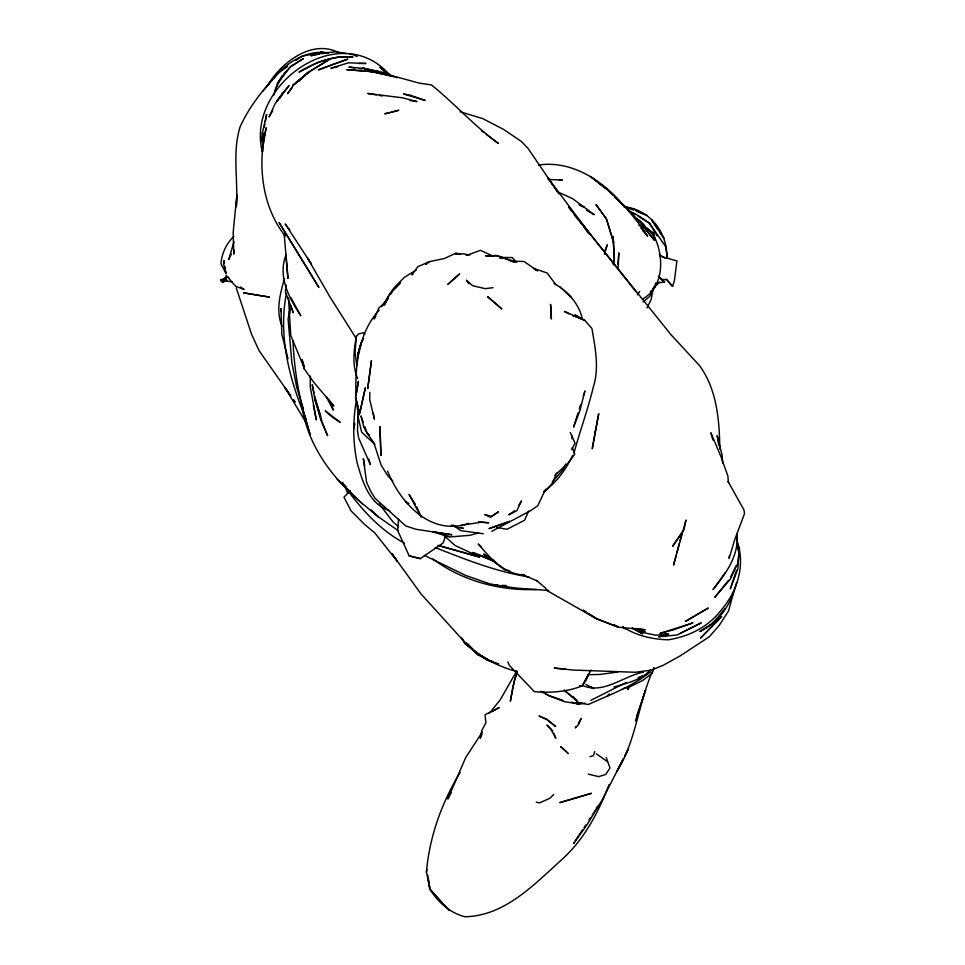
<?xml version="1.0" encoding="UTF-8"?>
<svg xmlns="http://www.w3.org/2000/svg" width="965" height="965" viewBox="0 0 965 965"><rect width="100%" height="100%" fill="white"/><g stroke="black" fill="none" stroke-linecap="round" stroke-linejoin="round"><path stroke-width="1.45" d="M736.814 543.367L736.898 533.452C739.467 555.116 725.909 573.656 713.014 589.567L725.222 572.655M310.356 376.097L310.235 386.627L316.363 419.944L313.384 405.348M289.814 313.613L289.922 306.11M369.872 392.381L369.716 399.522L374.36 419.124L373.358 413.177M293.01 340.609C294.241 372.357 300.103 404.299 310.163 434.527L301.9 405.927C307.413 444.515 331.345 476.891 360.198 501.8L378.521 516.951L398.388 530.774M719.806 449.135C719.456 420.499 716.971 389.221 699.372 365.433L670.808 334.493L577.721 218.5M618.179 268.161L618.794 252.842L618.07 264.338M236.895 195.798L236.316 206.799C238.427 180.081 231.926 152.494 240.237 126.463C249.79 105.547 264.76 87.55 280.296 70.855L262.577 91.422M234.025 249.887L233.783 254.145L233.156 232.589L236.871 194.665M348.148 492.982L348.329 490.317M285.99 284.784L285.435 291.876L293.276 312.793L290.381 304.602M224.133 280.96L223.144 282.178L226.473 277.884L226.124 275.302M364.891 334.119L363.226 332.816L358.522 333.974L356.338 336.327L355.06 352.177L356.76 365.313M398.557 519.291L397.664 530.509L409.184 555.888L420.354 558.639L443.176 542.897L445.842 535.044M729.371 555.587L729.106 558.518L734.534 540.183L744.534 513.621L743.967 509.894L727.996 481.402M737.767 564.513L738.925 552.933L736.802 539.049M609.084 784.545C598.36 812.626 583.777 840.31 560.918 860.394C533.5 885.122 504.418 916.075 464.816 916.75C449.714 912.781 438.122 902.287 429.932 889.248L426.458 872.083L426.759 869.224M426.458 872.083C429.341 837.041 441.837 802.385 460.124 772.434M348.22 492.898L348.534 490.063M355.892 402.996C352.804 422.815 352.961 442.863 357.086 462.524C362.37 481.149 369.004 504.357 389.788 510.738M226.449 277.027L225.159 280.586L222.782 282.456L220.466 279.995L222.059 279.645L221.528 280.646L223.373 281.382M354.613 423.297L353.902 428.569L354.674 424.298M613.402 264.892L614.355 258.427L613.065 236.618L614.355 258.427L613.306 264.072M356.338 336.327C353.95 350.223 351.875 365.228 357.665 378.521M290.055 307.642L288.101 319.246L291.828 362.273L296.762 387.544L303.444 408.883M571.907 438.761L572.39 435.878M263.216 145.064L266.171 127.778C257.329 163.857 261.587 206.317 285.218 236.003L284.168 233.747L287.944 278.439L286.328 259.549M263.071 134.087L262.046 139.732L262.842 143.833M264.35 127.03L264.856 124.208M265.375 121.385L266.654 114.328L262.492 132.386L262.046 139.732L263.047 143.99M359.921 412.296L365.301 388.111L359.921 412.296L358.087 416.651L361.634 432.151L374.842 444.382M653.438 287.932L651.158 299.476L647.033 307.895M286.171 254.555C277.425 276.231 288.933 297.859 300.791 315.736L290.827 297.51M733.641 592.015L728.623 610.821L719.263 625.344L709.263 636.803L679.999 656.019L663.329 665.211L651.399 670.12L635.26 672.279L573.041 670.048L554.236 668.106L565.369 669.01M225.496 279.126L225.159 280.586L226.811 281.044L226.039 277.679M286.424 293.505C277.956 336.327 289.645 380.62 306.472 420.052M379.161 310.139C358.208 333.106 355.072 365.795 355.976 395.445L358.437 381.308L355.603 397.315L357.882 411.512L357.52 431.174L358.703 438.194L370.355 464.635L368.787 459.05M676.236 554.971L673.582 565.044L685.97 520.014L683.968 529.688L672.581 546.359L682.291 531.932L680.023 540.569M676.996 552.089L679.264 543.452M274.036 94.437L277.462 83.545L282.166 76.054L275.628 88.635L273.758 95.077M736.56 582.703C731.904 603.041 719.251 622.22 700.083 631.436L713.207 623.137L725.282 608.77L720.638 614.295M233.988 241.805L228.753 259.488L231.323 254.072M361.417 342.093L358.244 352.744L357.557 358.703L359.861 346.363L363.552 338.425M604.44 254.241L607.274 244.796L604.536 251.576M653.643 668.166L652.026 673.51L642.774 680.397L629.578 686.959L622.425 688.853M665.814 279.03L672.617 286.4L674.39 280.586L676.935 260.912L659.903 256.087M578.023 412.948L573.596 427.061L579.893 410.68L584.935 390.97L583.343 396.012M579.35 408.714L580.689 404.48M636.526 716.85L645.585 690.059L635.428 721.036M516.999 671.857L513.018 685.97L510.364 701.241L514.767 678.914L516.963 673.679M594.73 751.542L593.403 755.704L589.953 756.669M284.265 279.187C279.983 294.506 275.592 311.2 282.154 326.568M736.524 570.267L730.3 588.819L737.827 568.952L738.925 552.933L736.657 541.63M654.113 667.768C638.179 701.302 636.803 740.42 616.538 771.879L623.414 758.671M361.272 344.191L358.244 352.744L359.656 350.126M556.576 473.103L552.499 483.224L544.103 492.295L537.758 505.72L530.762 510.582L491.812 531.293M656.405 283.722L654.186 287.57L655.283 284.94M565.526 464.093L563.222 469.4L552.137 482.078M528.651 511.064L524.538 520.292L506.999 529.266L496.673 527.445M482.09 734.075L480.256 738.177L481.909 730.276L485.938 722.737L484.997 714.8L499.388 707.466L491.861 711.76M596.249 808.947L597.456 806.258M388.545 297.835L384.154 304.976L390.017 293.336L400.584 282.781L392.936 290.682L390.741 294.265M730.782 576.66L736.645 565.116L730.324 579.133L714.788 597.275L728.551 580.351M654.186 287.57L655.344 285.314M623.486 758.647L602.45 799.43L586.599 825.401L573.572 843.494L582.486 829.924M451.294 792.567L447.808 799.044L465.709 757.489L482.235 732.17M384.154 304.976L386.229 301.116L378.799 308.137L374.082 318.993L375.759 316.665M571.545 449.63L575.056 443.152L570.279 432.549M572.631 455.492C566.021 469.533 556.467 482.5 543.862 491.619M573.982 452.995C579.929 431.066 587.926 409.558 593.246 387.255C599.482 368.075 595.176 347.641 591.919 328.474L584.694 320.32L575.044 314.771L579.41 318.233M722.749 611.291L721.374 613.837L711.241 624.427M579.543 685.645L582.281 685.825L588.505 674.463L585.924 680.434L582.281 685.825C567.203 691.977 550.436 693.015 534.357 691.664L509.496 665.536L507.843 661.918M582.281 685.825L591.05 670.048M516.794 670.844L500.051 700.12L489.352 713.183M272.685 110.758L269.09 116.958L275.134 103.677L289.03 85.511L276.762 101.204L283.457 92.121L279.862 98.334M578.349 723.135L581.195 718.394L578.711 724.281L575.273 727.9L576.214 726.693M518.663 505.431L521.498 500.907L516.878 510.642L508.808 514.803L514.659 510.762M381.802 306.665L393.768 288.149L404.335 277.341L416.446 269.898M584.102 827.451L585.719 824.991M588.964 820.045L590.58 817.584M592.208 815.111L595.441 810.178M637.383 294.94L639.686 291.466M292.286 87.538L287.606 93.641L293.625 84.992L308.305 72.254L330.561 58.744L338.787 56.899L353.033 57.188C333.878 55.138 315.06 62.218 298.957 72.122L318.293 62.243L330.561 58.744L311.599 70.312L292.612 85.475L308.305 72.254L306.17 74.293M327.738 52.761C303.372 49.215 281.937 66.247 268.186 84.63C281.635 62.194 312.25 38.853 338.872 52.701M650.41 670.024C641.182 680.228 626.743 683.184 613.993 686.971M226.401 277.643L225.352 279.09M543.971 491.511L545.852 489.255M717.851 617.612L713.207 623.137L700.083 631.436M233.868 236.389C226.232 243.638 221.805 253.349 220.961 263.831L225.979 273.553L224.893 266.364M553.741 794.412L549.966 798.224L539.568 802.892L536.238 802.132M413.358 273.469L411.886 274.941L417.736 266.738L429.377 261.66L444.6 258.463L456.095 253.023L460.305 254.278M652.437 289.138L658.842 282.781M298.692 81.422L302.962 77.345M554.899 475.323L567.89 463.2L574.79 454.093L572.293 447.615M609.373 694.149L607.178 696.151L609.373 694.33M642.437 299.162C662.159 287.92 663.751 262.806 657.129 243.361C654.306 234.905 648.854 226.582 639.264 225.34M350.307 490.497L343.998 497.228L351.055 510.859L364.661 524.502L374.83 532.97L397.23 561.268L392.152 553.85M642.955 301.985L649.747 296.424L655.175 285.64L652.907 289.898L650.362 291.478M225.726 277.727L226.208 277.341L222.372 279.524L225.967 278.089L223.977 278.644M425.939 264.193L429.377 261.66L425.722 264.314M221.299 281.068L222.601 281.792M276.702 74.172L287.57 66.452M296.014 60.457L302.057 56.175L318.366 53.015M590.773 700.361L626.201 682.484M679.975 633.51L701.229 622.859L677.104 634.982L658.564 636.755L667.129 635.465M330.79 68.262L348.401 62.809L365.928 63.461L358.944 63.485M638.118 677.611L643.426 675.452M492.813 256.413L495.564 255.496L516.215 261.889L510.871 261.153L524.14 261.491L536.383 270.128M617.733 672.026L599.555 674.487L587.902 674.692M655.295 283.469L659.626 282.262M478.495 532.933L470.003 535.298L449.461 536.974L432.513 531.763L451.922 534.767L416.156 529.315L405.662 525.901L375.228 498.483L371.043 491.969L366.604 482.343L363.335 458.532L364.637 465.745M391.549 112.266L398.859 110.239L384.794 113.81L390.198 112.579M647.624 672.702L650.374 671.99C631.834 686.899 609.591 694.788 588.288 704.522L578.65 702.749L564.236 690.059M387.58 471.053C400.258 503.042 430.8 536.468 468.64 523.392M444.696 537.023L448.749 536.082M332.201 67.936L337.846 66.681M226.473 277.884L225.967 278.089M319.499 54.04L310.887 55.753L319.801 53.304L336.17 51.796L346.495 53.606M584.887 703.147L579.688 704.016L575.888 703.485L581.618 703.051M461.692 525.213L481.016 522.27L488.724 522.777L478.507 521.848M656.14 283.059L664.535 282.009L659.638 277.076M548.675 590.496L514.864 587.95L491.294 584.38L465.721 575.454L424.371 555.357M493.019 287.703L485.154 288.644L472.512 285.676L466.469 280.224L468.99 283.794M466.083 255.218L470.281 254.736M538.615 165.015C572.679 160.069 604.512 181.673 624.898 207.161L614.717 196.957M323.818 53.184L312.672 54.1L318.679 53.726M559.386 180.322L562.39 180.093L548.277 179.442M321.671 53.545L327.666 53.172M455.685 254.314L463.55 253.819L468.278 254.796L480.413 250.297L492.572 255.918L485.552 255.846L497.566 255.568L513.911 262.082M536.661 589.519C500.22 590.954 462.368 581.075 432.995 559.037M325.253 53.003L328.016 53.003L320.428 52.231L327.798 53.437M640.555 672.135L643.353 672.159C623.559 675.958 603.475 694.583 582.788 685.572M501.909 257.45L512.258 257.559L516.661 262.48M664.197 634.029L668.624 634.174L655.705 635.187L643.776 632.69L632.775 628.444L642.606 633.812L632.099 627.962M499.894 257.957L504.104 258.222L499.967 257.715M502.017 585.321L506.396 585.61M658.371 276.219L661.001 279.307L667.008 279.826L672.617 286.4M491.294 584.38L497.795 584.995M536.444 580.435L545.37 587.842L547.252 590.725L596.696 618.818L618.432 627.202L645.127 629.771L636.635 628.685M384.649 72.689L346.761 69.637L384.649 72.689L396.917 77.743M225.75 281.032L232.203 281.828M483.236 533.742L460.908 530.641L453.526 525.648M509.074 570.592L504.792 569.953L483.61 554.043L489.918 557.842M354.65 67.936L348.92 67.068L362.852 68.406L378.992 71.627L381.561 73.038M358.944 68.587L361.803 69.022M364.673 69.456L367.532 69.89M370.403 70.324L378.992 71.627L362.587 67.924L371.959 70.783M409.836 100.432L416.989 101.59L402.477 97.803L367.701 93.46L376.543 94.956M379.486 95.451L382.43 95.945M528.868 576.913C496.42 571.871 465.588 559.483 435.155 547.529M349.439 54.112L352.394 54.631M641.062 226.944L646.719 228.066L653.763 235.774L654.391 238.669M623.86 206.739C650.072 209.465 667.659 232.577 666.924 258.041M517.011 671.616C498.507 666.477 480.172 657.672 466.385 643.969L420.8 593.68L391.85 553.536M562.969 700.325L548.603 695.548L540.702 691.314M571.328 702.17L579.688 704.016L564.368 701.688L548.603 695.548L543.681 692.146M393.298 76.585L369.812 71.205L397.001 77.031L419.293 83.147L431.415 84.92C454.563 103.484 474.189 125.945 498.29 143.351L486.264 134.316M588.24 774.099L598.77 776.656L605.815 774.4L610.001 767.947L606.237 757.501M409.184 555.888L420.354 558.639M439.365 545.756L479.448 557.046L437.929 545.37M632.775 628.444L639.759 630.422M486.625 557.577L470.751 552.836L454.817 545.346L444.117 535.623M460.148 111.759L482.838 118.635L503.802 129.551L521.281 141.348L528.096 148.501L558.952 193.82L547.806 177.837L590.544 234.664M491.595 661.254L487.337 659.951L480.86 655.73M635.223 628.505L645.09 631.532L637.226 628.722M498.7 663.872L488.073 660.47L478.182 654.897L466.252 644.077L473.055 649.457M487.289 658.926L480.98 655.742M485.262 556.962L472.5 552.511L494.104 561.256M493.139 661.749L487.711 659.855L472.211 649.433L465.89 642.919L478.182 654.897L467.711 643.776M451.294 525.274L458.098 527.674L463.321 528.253L460.631 527.24M451.813 525.406L458.098 527.674L453.212 525.129M493.899 560.581L483.26 556.66L494.84 561.811M353.612 55.102L357.267 56.513M588.023 613.438L596.696 618.818L618.432 627.202L616.068 625.718M572.643 315.651L576.66 317.208M579.338 318.245L584.694 320.32L564.392 311.418L569 313.89M633.547 210.068L626.852 207.391L633.945 209.321L646.924 215.412L636.225 211.13M537.674 581.039L521.498 574.44L524.755 575.019C504.586 574.694 490.365 558.216 478.254 543.995L481.487 546.974M579.844 205.243L583.97 207.017L594.271 214.725L586.624 210.322M558.059 192.095L572.354 198.513L583.97 207.017L578.904 204.689M639.3 225.448L644.379 227.752L654.222 240.008L644.379 227.752L639.312 224.773M619.192 201.625C632.051 210.201 639.156 226.003 653.763 232.782L655.03 240.08M628.094 210.599L638.034 215.448L649.324 223.036L665.5 246.365L667.334 257.426M636.08 218.452L639.855 220.515L644.101 224.869L646.248 228.596M585.936 684.426L593.608 688.636L591.219 686.887M554.019 283.433C567.504 290.972 579.35 303.939 582.39 319.415M613.812 624.56L618.432 627.202M632.956 213.06L635.465 214.592M637.986 216.124L649.324 223.036L657.081 235.882M659.348 254.676L665.343 258.355M404.456 543.162C378.292 529.278 358.799 506.239 341.887 482.452M583.415 610.278L585.827 611.822M588.24 613.378L596.696 618.818M537.614 270.996L533.524 268.342L547.155 272.998L555.876 284.711M583.234 610.326L586.792 612.666M408.883 503.658L405.433 501.354L408.436 503.839M240.562 286.991L244.109 289.5L235.569 286.207L227.004 276.267L228.922 277.848M596.334 753.774L607.226 761.542M481.451 130.697L483.851 132.507M461.523 637.841L465.359 643.969L473.706 650.301M661.001 279.307L664.535 282.009M390.656 75.499L379.957 67.212L387.472 74.269M369.245 434.865L367.074 433.128L363.733 426.892L360.982 415.927L363.335 422.537M564.453 690.518L577.167 700.711L572.896 696.465M622.775 626.816C636.225 635.682 652.388 639.421 668.419 639.783C689.336 636.381 708.093 627.057 721.241 610.073C737.103 591.75 745.873 564.815 736.958 541.437M398.605 526.733L393.201 522.198L379.1 503.79M370.801 510.232L378.521 516.951L371.139 510.123M640.941 228.174L644.777 231.793M560.46 287.112L571.461 297.606M336.785 478.652L362.442 503.971M612.678 194.906L605.55 187.765C621.496 202.167 635.995 218.211 647.708 236.244L642.883 230.852M552.728 730.819L546.986 725.065L550.87 729.347L555.816 738.213L553.765 733.279M574.187 214.906L581.762 223.964M221.528 280.646L220.78 279.886L221.829 281.478L222.987 281.599L221.214 280.345L221.588 280.863M392.791 481.137L387.858 475.902L381.127 465.118L373.841 442.718L367.074 433.128L364.734 426.506M390.608 76.09C341.357 16.924 245.556 84.872 262.263 151.626M575.14 215.219L568.59 206.98L572.233 211.576M580.761 222.288L635.995 291.792M289.741 229.803L285.218 224.001L311.562 264.277M583.475 226.377L588.638 233.639M293.36 399.643L295.073 402.091L293.36 399.606M658.154 229.682L651.472 219.718L663.992 238.391L659.819 232.167M310.875 263.228L307.449 257.932L329.692 296.484L355.952 338.052M415.445 504.369L409.039 494.406L421.186 517.059L416.796 506.89M342.563 482.488L346.544 488.845M462.223 638.926L465.359 643.969M307.497 424.938L284.796 387.315L290.791 395.927L259.09 350.669L251.467 334.011L236.292 287.92M736.717 542.595L739.576 549.302L736.572 541.449M345.615 486.034L346.761 488.76M322.31 422.525L327.618 435.758L320.863 420.089L314.759 398.834L312.238 384.697L314.011 392.996M330.826 403.394L333.335 410.149L326.254 396.639L333.878 406.036L313.372 381.814L304.264 368.823L301.973 360.355M344.577 484.719L347.557 492.946M319.801 414.057L314.602 395.759M320.633 416.88L321.888 421.114M712.918 439.968L710.855 432.766L720.879 456.421L727.839 475.938L728.539 483.151M302.033 360.005L304.361 368.304L290.73 335.374L288.523 298.04M359.559 413.635L355.603 397.315L359.571 413.322M225.979 273.553L223.591 264L224.025 260.598L224.459 263.481M302.334 360.162L304.264 368.823L303.324 363.13M288.028 358.775L281.84 334.409L280.96 308.583L281.31 311.562M428.339 879.236L429.932 889.248L448.629 909.983L429.932 889.248L427.628 874.869M262.914 136.608L262.492 132.386L262.794 151.553M722.58 463.176L722.266 455.854L717.2 435.673L718.684 445.142M371.429 360.753L367.737 388.461L371.429 360.753M595.284 431.705L592.269 448.785L598.734 413.587L595.284 431.705M629.096 687.008L627.829 689.661L629.132 686.984M628.227 749.431L624.837 756.005L628.227 749.431M284.47 73.038L277.462 83.545L290.634 66.597L303.324 58.672L290.634 66.597L284.47 73.038M721.591 616.647L700.699 637.925L721.591 616.647M456.095 276.931L447.772 284.47L459.666 273.891L456.095 276.931M498.217 511.981L490.654 517.264L484.671 514.574L491.499 516.323L498.217 511.981M708.021 608.167L685.464 621.388L708.021 608.167M509.689 521.377L489.219 528.543L509.689 521.377M333.516 64.185L318.329 69.89L347.858 59.13L333.516 64.185M692.701 622.956L673.413 629.819L659.951 633.426L692.701 622.956M591.364 793.351L559.845 802.615L591.364 793.351M269.151 297.063L243.807 292.877L269.151 297.063M410.511 95.342L403.659 93.979L425.227 100.444L410.511 95.342M546.805 719.275L539.049 716.006L546.938 719.588L555.611 726.524L546.805 719.275M339.982 422.139L332.563 417.363L325.277 410.897L339.982 422.139M600.194 184.122L590.435 176.462L605.815 188.73L600.194 184.122M625.055 628.698L622.932 626.985L625.055 628.698M501.667 308.812L487.675 296.725L501.667 308.812M565.587 750.963L560.665 746.608L568.301 753.641L565.587 750.963M606.406 218.886L596.129 204.797L606.406 218.886L613.583 242.227L606.406 218.886M307.123 268.065L279.066 222.517L318.872 287.486L307.123 268.065M320.657 416.217L314.759 398.834L320.657 416.217M551.172 308.993L550.52 304.385L551.365 319.041L551.172 308.993M380.898 455.444L379.993 426.868L380.898 455.444"/></g></svg>
